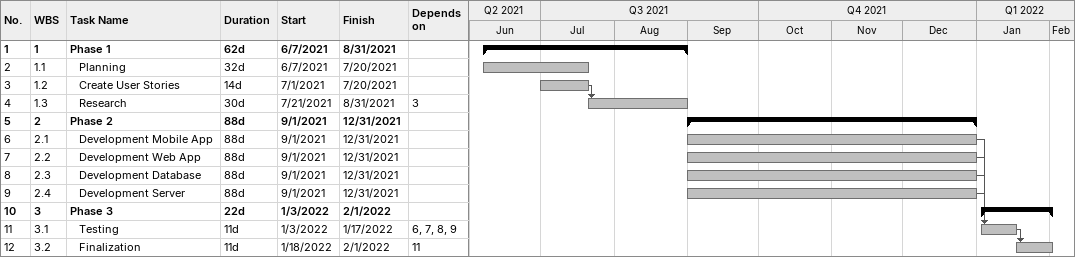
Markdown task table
| ID | WBS | Task | Duration | Start | Finish | Predecessors |
|---|---|---|---|---|---|---|
| 1 | 1 | **Phase 1** | 62d | 2021-06-07 | 2021-08-31 |  |
| 2 | 1.1 | Planning | 32d | 2021-06-07 | 2021-07-20 |  |
| 3 | 1.2 | Create User Stories | 14d | 2021-07-01 | 2021-07-20 |  |
| 4 | 1.3 | Research | 30d | 2021-07-21 | 2021-08-31 | 3 |
| 5 | 2 | **Phase 2** | 88d | 2021-09-01 | 2021-12-31 |  |
| 6 | 2.1 | Development Mobile App | 88d | 2021-09-01 | 2021-12-31 |  |
| 7 | 2.2 | Development Web App | 88d | 2021-09-01 | 2021-12-31 |  |
| 8 | 2.3 | Development Database | 88d | 2021-09-01 | 2021-12-31 |  |
| 9 | 2.4 | Development Server | 88d | 2021-09-01 | 2021-12-31 |  |
| 10 | 3 | **Phase 3** | 22d | 2022-01-03 | 2022-02-01 |  |
| 11 | 3.1 | Testing | 11d | 2022-01-03 | 2022-01-17 | 6, 7, 8, 9 |
| 12 | 3.2 | Finalization | 11d | 2022-01-18 | 2022-02-01 | 11 |
